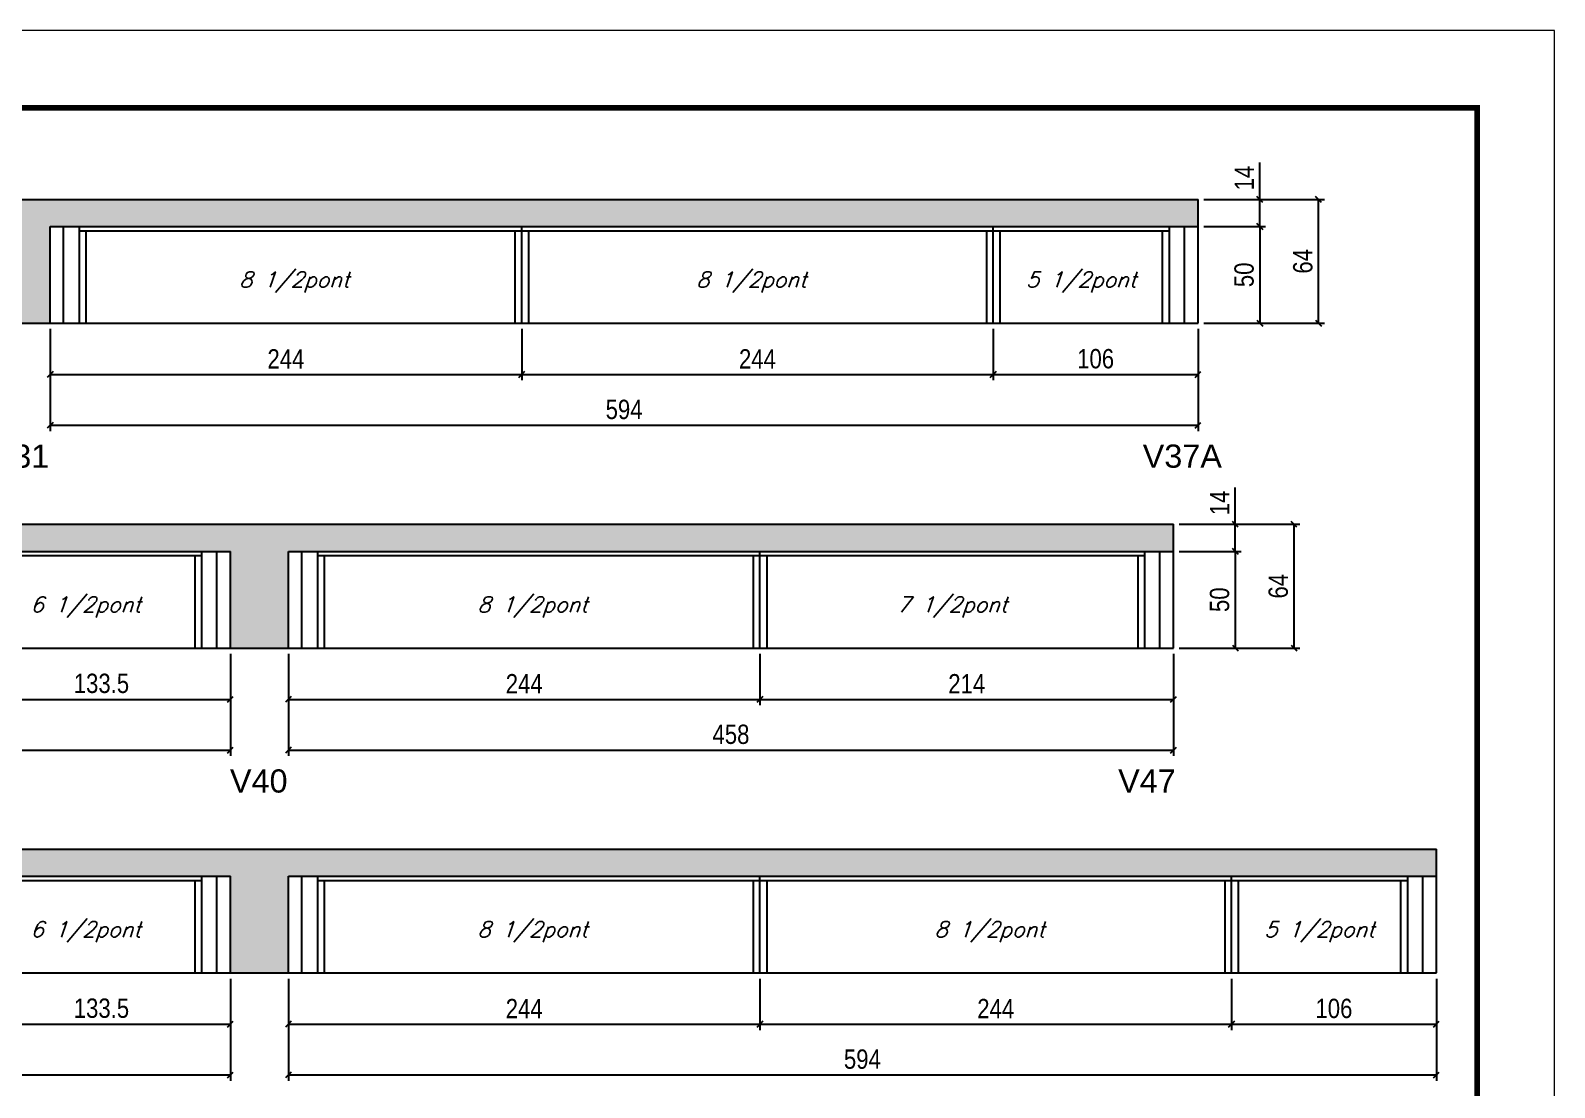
# Model space of a CAD drawing. Extents: x 0 to 6325, y 10169 to 19307.
# Drawn here: x 2281 to 3070, y 16415 to 16961 of the extents above; entities that cross this region are included whole.
import ezdxf

# ---------------------------------------------------------------- set-up
doc = ezdxf.new("R2010")
doc.units = 0
doc.linetypes.add('DASHED', pattern=[0.75, 0.5, -0.25])
for name, color, linetype in [('1', 1, 'Continuous'), ('5', 5, 'Continuous'), ('COTA', 241, 'Continuous'), ('Painéis', 200, 'Continuous'), ('SARR_2.2x7', 40, 'Continuous'), ('SARR_3.5x7', 81, 'Continuous'), ('texto', 7, 'Continuous')]:
    doc.layers.add(name, color=color, linetype=linetype)
doc.layers.add('Folhas', color=255, linetype='Continuous', lineweight=9)
doc.layers.add('SARRAFO DE PRESSAO', color=251, linetype='DASHED', lineweight=9)
doc.styles.add('COTA TECNICA', font='techl___.ttf', dxfattribs={"height": 10})
doc.styles.add('Romans', font='romans.shx')
doc.styles.get("Standard").update_dxf_attribs({"font": 'arial.ttf'})
doc.dimstyles.new('PAINEL', dxfattribs={"dimtxt": 10, "dimasz": 3, "dimexe": 3, "dimexo": 3, "dimgap": 3, "dimtad": 1, "dimdec": 1, "dimzin": 12, "dimdsep": 46, "dimtxsty": 'COTA TECNICA', "dimblk1": 'OBLIQUE', "dimblk2": 'OBLIQUE', "dimsah": 1, "dimcen": 0.9, "dimclrd": 4, "dimclre": 4, "dimclrt": 240, "dimadec": 1, "dimazin": 3, "dimtfac": 1, "dimtdec": 1, "dimtmove": 0, "dimatfit": 3, "dimfxl": 1, "dimtolj": 1, "dimtzin": 12, "dimarcsym": 0})

# ---------------------------------------------------------------- blocks, each defined once
blk = doc.blocks.new('9999999999')
at = {"layer": 'Folhas'}
blk.add_lwpolyline([(98138.98, 34190.21), (99623.98, 34190.21), (99623.98, 35240.21), (98138.98, 35240.21)], close=True, dxfattribs=at)
at = {"layer": 'Folhas', "color": 30, "const_width": 3}
blk.add_lwpolyline([(98213.98, 34230.21), (99583.98, 34230.21), (99583.98, 35200.21), (98213.98, 35200.21)], close=True, dxfattribs=at)
blk = doc.blocks.new('_Oblique')
at = {"layer": '1', "color": 0, "lineweight": -2}
blk.add_line((-0.5, -0.5), (0.5, 0.5), dxfattribs=at)
blk = doc.blocks.new('*D167')
at = {"layer": 'COTA', "color": 4, "linetype": 'ByBlock', "lineweight": -2, "transparency": 16777216}
for p, q in [((2129.35, 16807.03), (2129.35, 16780.49)), ((2261.55, 16807.03), (2261.55, 16780.49)), ((2129.35, 16783.49), (2261.55, 16783.49))]:
    blk.add_line(p, q, dxfattribs=at)
at = {"layer": 'Defpoints', "color": 0, "linetype": 'ByBlock', "transparency": 16777216}
for p in [(2129.35, 16810.03), (2261.55, 16810.03), (2261.55, 16783.49)]:
    blk.add_point(p, dxfattribs=at)
at = {"layer": 'COTA', "color": 4, "linetype": 'ByBlock', "lineweight": -2, "transparency": 16777216, "xscale": 3, "yscale": 3, "zscale": 3, "rotation": 180}
blk.add_blockref('_Oblique', (2129.35, 16783.49), dxfattribs=at)
at = {"layer": 'COTA', "color": 4, "linetype": 'ByBlock', "lineweight": -2, "transparency": 16777216, "xscale": 3, "yscale": 3, "zscale": 3}
blk.add_blockref('_Oblique', (2261.55, 16783.49), dxfattribs=at)
at = {"layer": 'COTA', "color": 240, "linetype": 'ByBlock', "transparency": 16777216, "insert": (2195.45, 16791.7), "char_height": 10, "width": 210.731, "attachment_point": 5, "style": 'COTA TECNICA'}
blk.add_mtext('\\A1;132.2', dxfattribs=at)
blk = doc.blocks.new('*D168')
at = {"layer": 'COTA', "color": 4, "linetype": 'ByBlock', "lineweight": -2, "transparency": 16777216}
for p, q in [((2291.55, 16807.03), (2291.55, 16780.49)), ((2535.55, 16807.03), (2535.55, 16780.49)), ((2291.55, 16783.49), (2535.55, 16783.49))]:
    blk.add_line(p, q, dxfattribs=at)
at = {"layer": 'Defpoints', "color": 0, "linetype": 'ByBlock', "transparency": 16777216}
for p in [(2291.55, 16810.03), (2535.55, 16810.03), (2535.55, 16783.49)]:
    blk.add_point(p, dxfattribs=at)
at = {"layer": 'COTA', "color": 4, "linetype": 'ByBlock', "lineweight": -2, "transparency": 16777216, "xscale": 3, "yscale": 3, "zscale": 3, "rotation": 180}
blk.add_blockref('_Oblique', (2291.55, 16783.49), dxfattribs=at)
at = {"layer": 'COTA', "color": 4, "linetype": 'ByBlock', "lineweight": -2, "transparency": 16777216, "xscale": 3, "yscale": 3, "zscale": 3}
blk.add_blockref('_Oblique', (2535.55, 16783.49), dxfattribs=at)
at = {"layer": 'COTA', "color": 240, "linetype": 'ByBlock', "transparency": 16777216, "insert": (2413.55, 16791.56), "char_height": 10, "attachment_point": 5, "style": 'COTA TECNICA'}
blk.add_mtext('\\A1;244', dxfattribs=at)
blk = doc.blocks.new('*D169')
at = {"layer": 'COTA', "color": 4, "linetype": 'ByBlock', "lineweight": -2, "transparency": 16777216}
for p, q in [((2535.55, 16807.03), (2535.55, 16780.49)), ((2779.55, 16807.03), (2779.55, 16780.49)), ((2535.55, 16783.49), (2779.55, 16783.49))]:
    blk.add_line(p, q, dxfattribs=at)
at = {"layer": 'Defpoints', "color": 0, "linetype": 'ByBlock', "transparency": 16777216}
for p in [(2535.55, 16810.03), (2779.55, 16810.03), (2779.55, 16783.49)]:
    blk.add_point(p, dxfattribs=at)
at = {"layer": 'COTA', "color": 4, "linetype": 'ByBlock', "lineweight": -2, "transparency": 16777216, "xscale": 3, "yscale": 3, "zscale": 3, "rotation": 180}
blk.add_blockref('_Oblique', (2535.55, 16783.49), dxfattribs=at)
at = {"layer": 'COTA', "color": 4, "linetype": 'ByBlock', "lineweight": -2, "transparency": 16777216, "xscale": 3, "yscale": 3, "zscale": 3}
blk.add_blockref('_Oblique', (2779.55, 16783.49), dxfattribs=at)
at = {"layer": 'COTA', "color": 240, "linetype": 'ByBlock', "transparency": 16777216, "insert": (2657.55, 16791.56), "char_height": 10, "width": 210.731, "attachment_point": 5, "style": 'COTA TECNICA'}
blk.add_mtext('\\A1;244', dxfattribs=at)
blk = doc.blocks.new('*D546')
at = {"layer": 'COTA', "color": 4, "linetype": 'ByBlock', "lineweight": -2, "transparency": 16777216}
for p, q in [((2291.55, 16807.03), (2291.55, 16754.22)), ((2885.55, 16807.03), (2885.55, 16754.22)), ((2291.55, 16757.22), (2885.55, 16757.22))]:
    blk.add_line(p, q, dxfattribs=at)
at = {"layer": 'Defpoints', "color": 0, "linetype": 'ByBlock', "transparency": 16777216}
for p in [(2291.55, 16810.03), (2885.55, 16810.03), (2885.55, 16757.22)]:
    blk.add_point(p, dxfattribs=at)
at = {"layer": 'COTA', "color": 4, "linetype": 'ByBlock', "lineweight": -2, "transparency": 16777216, "xscale": 3, "yscale": 3, "zscale": 3, "rotation": 180}
blk.add_blockref('_Oblique', (2291.55, 16757.22), dxfattribs=at)
at = {"layer": 'COTA', "color": 4, "linetype": 'ByBlock', "lineweight": -2, "transparency": 16777216, "xscale": 3, "yscale": 3, "zscale": 3}
blk.add_blockref('_Oblique', (2885.55, 16757.22), dxfattribs=at)
at = {"layer": 'COTA', "color": 240, "linetype": 'ByBlock', "transparency": 16777216, "insert": (2588.55, 16765.36), "char_height": 10, "attachment_point": 5, "style": 'COTA TECNICA'}
blk.add_mtext('\\A1;594', dxfattribs=at)
blk = doc.blocks.new('*D547')
at = {"layer": 'COTA', "color": 4, "lineweight": -2, "transparency": 16777216}
for p, q in [((2779.55, 16807.03), (2779.55, 16780.49)), ((2885.55, 16807.03), (2885.55, 16780.49)), ((2779.55, 16783.49), (2885.55, 16783.49))]:
    blk.add_line(p, q, dxfattribs=at)
at = {"layer": 'Defpoints', "color": 0, "transparency": 16777216}
for p in [(2779.55, 16810.03), (2885.55, 16810.03), (2885.55, 16783.49)]:
    blk.add_point(p, dxfattribs=at)
at = {"layer": 'COTA', "color": 4, "lineweight": -2, "transparency": 16777216, "xscale": 3, "yscale": 3, "zscale": 3, "rotation": 180}
blk.add_blockref('_Oblique', (2779.55, 16783.49), dxfattribs=at)
at = {"layer": 'COTA', "color": 4, "lineweight": -2, "transparency": 16777216, "xscale": 3, "yscale": 3, "zscale": 3}
blk.add_blockref('_Oblique', (2885.55, 16783.49), dxfattribs=at)
at = {"layer": 'COTA', "color": 240, "transparency": 16777216, "insert": (2832.55, 16791.59), "char_height": 10, "attachment_point": 5, "style": 'COTA TECNICA'}
blk.add_mtext('\\A1;106', dxfattribs=at)
blk = doc.blocks.new('*D171')
at = {"layer": 'COTA', "color": 4, "linetype": 'ByBlock', "lineweight": -2, "transparency": 16777216}
for p, q in [((2251.35, 16638.98), (2251.35, 16612.44)), ((2384.85, 16638.98), (2384.85, 16612.44)), ((2251.35, 16615.44), (2384.85, 16615.44))]:
    blk.add_line(p, q, dxfattribs=at)
at = {"layer": 'Defpoints', "color": 0, "linetype": 'ByBlock', "transparency": 16777216}
for p in [(2251.35, 16641.98), (2384.85, 16641.98), (2384.85, 16615.44)]:
    blk.add_point(p, dxfattribs=at)
at = {"layer": 'COTA', "color": 4, "linetype": 'ByBlock', "lineweight": -2, "transparency": 16777216, "xscale": 3, "yscale": 3, "zscale": 3, "rotation": 180}
blk.add_blockref('_Oblique', (2251.35, 16615.44), dxfattribs=at)
at = {"layer": 'COTA', "color": 4, "linetype": 'ByBlock', "lineweight": -2, "transparency": 16777216, "xscale": 3, "yscale": 3, "zscale": 3}
blk.add_blockref('_Oblique', (2384.85, 16615.44), dxfattribs=at)
at = {"layer": 'COTA', "color": 240, "linetype": 'ByBlock', "transparency": 16777216, "insert": (2318.1, 16623.66), "char_height": 10, "width": 210.731, "attachment_point": 5, "style": 'COTA TECNICA'}
blk.add_mtext('\\A1;133.5', dxfattribs=at)
blk = doc.blocks.new('*D548')
at = {"layer": 'COTA', "color": 4, "linetype": 'ByBlock', "lineweight": -2, "transparency": 16777216}
for p, q in [((2007.35, 16638.98), (2007.35, 16586.18)), ((2384.85, 16638.98), (2384.85, 16586.18)), ((2007.35, 16589.18), (2384.85, 16589.18))]:
    blk.add_line(p, q, dxfattribs=at)
at = {"layer": 'Defpoints', "color": 0, "linetype": 'ByBlock', "transparency": 16777216}
for p in [(2007.35, 16641.98), (2384.85, 16641.98), (2384.85, 16589.18)]:
    blk.add_point(p, dxfattribs=at)
at = {"layer": 'COTA', "color": 4, "linetype": 'ByBlock', "lineweight": -2, "transparency": 16777216, "xscale": 3, "yscale": 3, "zscale": 3, "rotation": 180}
blk.add_blockref('_Oblique', (2007.35, 16589.18), dxfattribs=at)
at = {"layer": 'COTA', "color": 4, "linetype": 'ByBlock', "lineweight": -2, "transparency": 16777216, "xscale": 3, "yscale": 3, "zscale": 3}
blk.add_blockref('_Oblique', (2384.85, 16589.18), dxfattribs=at)
at = {"layer": 'COTA', "color": 240, "linetype": 'ByBlock', "transparency": 16777216, "insert": (2196.1, 16597.4), "char_height": 10, "attachment_point": 5, "style": 'COTA TECNICA'}
blk.add_mtext('\\A1;377.5', dxfattribs=at)
blk = doc.blocks.new('*D172')
at = {"layer": 'COTA', "color": 4, "linetype": 'ByBlock', "lineweight": -2, "transparency": 16777216}
for p, q in [((2414.85, 16638.98), (2414.85, 16612.44)), ((2658.85, 16638.98), (2658.85, 16612.44)), ((2414.85, 16615.44), (2658.85, 16615.44))]:
    blk.add_line(p, q, dxfattribs=at)
at = {"layer": 'Defpoints', "color": 0, "linetype": 'ByBlock', "transparency": 16777216}
for p in [(2414.85, 16641.98), (2658.85, 16641.98), (2658.85, 16615.44)]:
    blk.add_point(p, dxfattribs=at)
at = {"layer": 'COTA', "color": 4, "linetype": 'ByBlock', "lineweight": -2, "transparency": 16777216, "xscale": 3, "yscale": 3, "zscale": 3, "rotation": 180}
blk.add_blockref('_Oblique', (2414.85, 16615.44), dxfattribs=at)
at = {"layer": 'COTA', "color": 4, "linetype": 'ByBlock', "lineweight": -2, "transparency": 16777216, "xscale": 3, "yscale": 3, "zscale": 3}
blk.add_blockref('_Oblique', (2658.85, 16615.44), dxfattribs=at)
at = {"layer": 'COTA', "color": 240, "linetype": 'ByBlock', "transparency": 16777216, "insert": (2536.85, 16623.52), "char_height": 10, "attachment_point": 5, "style": 'COTA TECNICA'}
blk.add_mtext('\\A1;244', dxfattribs=at)
blk = doc.blocks.new('*D173')
at = {"layer": 'COTA', "color": 4, "linetype": 'ByBlock', "lineweight": -2, "transparency": 16777216}
for p, q in [((2658.85, 16638.98), (2658.85, 16612.44)), ((2872.85, 16638.98), (2872.85, 16612.44)), ((2658.85, 16615.44), (2872.85, 16615.44))]:
    blk.add_line(p, q, dxfattribs=at)
at = {"layer": 'Defpoints', "color": 0, "linetype": 'ByBlock', "transparency": 16777216}
for p in [(2658.85, 16641.98), (2872.85, 16641.98), (2872.85, 16615.44)]:
    blk.add_point(p, dxfattribs=at)
at = {"layer": 'COTA', "color": 4, "linetype": 'ByBlock', "lineweight": -2, "transparency": 16777216, "xscale": 3, "yscale": 3, "zscale": 3, "rotation": 180}
blk.add_blockref('_Oblique', (2658.85, 16615.44), dxfattribs=at)
at = {"layer": 'COTA', "color": 4, "linetype": 'ByBlock', "lineweight": -2, "transparency": 16777216, "xscale": 3, "yscale": 3, "zscale": 3}
blk.add_blockref('_Oblique', (2872.85, 16615.44), dxfattribs=at)
at = {"layer": 'COTA', "color": 240, "linetype": 'ByBlock', "transparency": 16777216, "insert": (2765.85, 16623.52), "char_height": 10, "width": 210.731, "attachment_point": 5, "style": 'COTA TECNICA'}
blk.add_mtext('\\A1;214', dxfattribs=at)
blk = doc.blocks.new('*D549')
at = {"layer": 'COTA', "color": 4, "linetype": 'ByBlock', "lineweight": -2, "transparency": 16777216}
for p, q in [((2414.85, 16638.98), (2414.85, 16586.18)), ((2872.85, 16638.98), (2872.85, 16586.18)), ((2414.85, 16589.18), (2872.85, 16589.18))]:
    blk.add_line(p, q, dxfattribs=at)
at = {"layer": 'Defpoints', "color": 0, "linetype": 'ByBlock', "transparency": 16777216}
for p in [(2414.85, 16641.98), (2872.85, 16641.98), (2872.85, 16589.18)]:
    blk.add_point(p, dxfattribs=at)
at = {"layer": 'COTA', "color": 4, "linetype": 'ByBlock', "lineweight": -2, "transparency": 16777216, "xscale": 3, "yscale": 3, "zscale": 3, "rotation": 180}
blk.add_blockref('_Oblique', (2414.85, 16589.18), dxfattribs=at)
at = {"layer": 'COTA', "color": 4, "linetype": 'ByBlock', "lineweight": -2, "transparency": 16777216, "xscale": 3, "yscale": 3, "zscale": 3}
blk.add_blockref('_Oblique', (2872.85, 16589.18), dxfattribs=at)
at = {"layer": 'COTA', "color": 240, "linetype": 'ByBlock', "transparency": 16777216, "insert": (2643.85, 16597.31), "char_height": 10, "attachment_point": 5, "style": 'COTA TECNICA'}
blk.add_mtext('\\A1;458', dxfattribs=at)
blk = doc.blocks.new('*D175')
at = {"layer": 'COTA', "color": 4, "linetype": 'ByBlock', "lineweight": -2, "transparency": 16777216}
for p, q in [((2251.35, 16470.94), (2251.35, 16444.4)), ((2384.85, 16470.94), (2384.85, 16444.4)), ((2251.35, 16447.4), (2384.85, 16447.4))]:
    blk.add_line(p, q, dxfattribs=at)
at = {"layer": 'Defpoints', "color": 0, "linetype": 'ByBlock', "transparency": 16777216}
for p in [(2251.35, 16473.94), (2384.85, 16473.94), (2384.85, 16447.4)]:
    blk.add_point(p, dxfattribs=at)
at = {"layer": 'COTA', "color": 4, "linetype": 'ByBlock', "lineweight": -2, "transparency": 16777216, "xscale": 3, "yscale": 3, "zscale": 3, "rotation": 180}
blk.add_blockref('_Oblique', (2251.35, 16447.4), dxfattribs=at)
at = {"layer": 'COTA', "color": 4, "linetype": 'ByBlock', "lineweight": -2, "transparency": 16777216, "xscale": 3, "yscale": 3, "zscale": 3}
blk.add_blockref('_Oblique', (2384.85, 16447.4), dxfattribs=at)
at = {"layer": 'COTA', "color": 240, "linetype": 'ByBlock', "transparency": 16777216, "insert": (2318.1, 16455.62), "char_height": 10, "width": 210.731, "attachment_point": 5, "style": 'COTA TECNICA'}
blk.add_mtext('\\A1;133.5', dxfattribs=at)
blk = doc.blocks.new('*D550')
at = {"layer": 'COTA', "color": 4, "linetype": 'ByBlock', "lineweight": -2, "transparency": 16777216}
for p, q in [((2007.35, 16470.94), (2007.35, 16418.14)), ((2384.85, 16470.94), (2384.85, 16418.14)), ((2007.35, 16421.14), (2384.85, 16421.14))]:
    blk.add_line(p, q, dxfattribs=at)
at = {"layer": 'Defpoints', "color": 0, "linetype": 'ByBlock', "transparency": 16777216}
for p in [(2007.35, 16473.94), (2384.85, 16473.94), (2384.85, 16421.14)]:
    blk.add_point(p, dxfattribs=at)
at = {"layer": 'COTA', "color": 4, "linetype": 'ByBlock', "lineweight": -2, "transparency": 16777216, "xscale": 3, "yscale": 3, "zscale": 3, "rotation": 180}
blk.add_blockref('_Oblique', (2007.35, 16421.14), dxfattribs=at)
at = {"layer": 'COTA', "color": 4, "linetype": 'ByBlock', "lineweight": -2, "transparency": 16777216, "xscale": 3, "yscale": 3, "zscale": 3}
blk.add_blockref('_Oblique', (2384.85, 16421.14), dxfattribs=at)
at = {"layer": 'COTA', "color": 240, "linetype": 'ByBlock', "transparency": 16777216, "insert": (2196.1, 16429.36), "char_height": 10, "attachment_point": 5, "style": 'COTA TECNICA'}
blk.add_mtext('\\A1;377.5', dxfattribs=at)
blk = doc.blocks.new('*D206')
at = {"layer": 'COTA', "color": 4, "linetype": 'ByBlock', "lineweight": -2, "transparency": 16777216}
for p, q in [((2414.85, 16470.94), (2414.85, 16444.4)), ((2658.85, 16470.94), (2658.85, 16444.4)), ((2414.85, 16447.4), (2658.85, 16447.4))]:
    blk.add_line(p, q, dxfattribs=at)
at = {"layer": 'Defpoints', "color": 0, "linetype": 'ByBlock', "transparency": 16777216}
for p in [(2414.85, 16473.94), (2658.85, 16473.94), (2658.85, 16447.4)]:
    blk.add_point(p, dxfattribs=at)
at = {"layer": 'COTA', "color": 4, "linetype": 'ByBlock', "lineweight": -2, "transparency": 16777216, "xscale": 3, "yscale": 3, "zscale": 3, "rotation": 180}
blk.add_blockref('_Oblique', (2414.85, 16447.4), dxfattribs=at)
at = {"layer": 'COTA', "color": 4, "linetype": 'ByBlock', "lineweight": -2, "transparency": 16777216, "xscale": 3, "yscale": 3, "zscale": 3}
blk.add_blockref('_Oblique', (2658.85, 16447.4), dxfattribs=at)
at = {"layer": 'COTA', "color": 240, "linetype": 'ByBlock', "transparency": 16777216, "insert": (2536.85, 16455.48), "char_height": 10, "attachment_point": 5, "style": 'COTA TECNICA'}
blk.add_mtext('\\A1;244', dxfattribs=at)
blk = doc.blocks.new('*D207')
at = {"layer": 'COTA', "color": 4, "linetype": 'ByBlock', "lineweight": -2, "transparency": 16777216}
for p, q in [((2658.85, 16470.94), (2658.85, 16444.4)), ((2902.85, 16470.94), (2902.85, 16444.4)), ((2658.85, 16447.4), (2902.85, 16447.4))]:
    blk.add_line(p, q, dxfattribs=at)
at = {"layer": 'Defpoints', "color": 0, "linetype": 'ByBlock', "transparency": 16777216}
for p in [(2658.85, 16473.94), (2902.85, 16473.94), (2902.85, 16447.4)]:
    blk.add_point(p, dxfattribs=at)
at = {"layer": 'COTA', "color": 4, "linetype": 'ByBlock', "lineweight": -2, "transparency": 16777216, "xscale": 3, "yscale": 3, "zscale": 3, "rotation": 180}
blk.add_blockref('_Oblique', (2658.85, 16447.4), dxfattribs=at)
at = {"layer": 'COTA', "color": 4, "linetype": 'ByBlock', "lineweight": -2, "transparency": 16777216, "xscale": 3, "yscale": 3, "zscale": 3}
blk.add_blockref('_Oblique', (2902.85, 16447.4), dxfattribs=at)
at = {"layer": 'COTA', "color": 240, "linetype": 'ByBlock', "transparency": 16777216, "insert": (2780.85, 16455.48), "char_height": 10, "width": 210.731, "attachment_point": 5, "style": 'COTA TECNICA'}
blk.add_mtext('\\A1;244', dxfattribs=at)
blk = doc.blocks.new('*D583')
at = {"layer": 'COTA', "color": 4, "linetype": 'ByBlock', "lineweight": -2, "transparency": 16777216}
for p, q in [((2414.85, 16470.94), (2414.85, 16418.14)), ((3008.85, 16470.94), (3008.85, 16418.14)), ((2414.85, 16421.14), (3008.85, 16421.14))]:
    blk.add_line(p, q, dxfattribs=at)
at = {"layer": 'Defpoints', "color": 0, "linetype": 'ByBlock', "transparency": 16777216}
for p in [(2414.85, 16473.94), (3008.85, 16473.94), (3008.85, 16421.14)]:
    blk.add_point(p, dxfattribs=at)
at = {"layer": 'COTA', "color": 4, "linetype": 'ByBlock', "lineweight": -2, "transparency": 16777216, "xscale": 3, "yscale": 3, "zscale": 3, "rotation": 180}
blk.add_blockref('_Oblique', (2414.85, 16421.14), dxfattribs=at)
at = {"layer": 'COTA', "color": 4, "linetype": 'ByBlock', "lineweight": -2, "transparency": 16777216, "xscale": 3, "yscale": 3, "zscale": 3}
blk.add_blockref('_Oblique', (3008.85, 16421.14), dxfattribs=at)
at = {"layer": 'COTA', "color": 240, "linetype": 'ByBlock', "transparency": 16777216, "insert": (2711.85, 16429.28), "char_height": 10, "attachment_point": 5, "style": 'COTA TECNICA'}
blk.add_mtext('\\A1;594', dxfattribs=at)
blk = doc.blocks.new('*D584')
at = {"layer": 'COTA', "color": 4, "lineweight": -2, "transparency": 16777216}
for p, q in [((2902.85, 16470.94), (2902.85, 16444.4)), ((3008.85, 16470.94), (3008.85, 16444.4)), ((2902.85, 16447.4), (3008.85, 16447.4))]:
    blk.add_line(p, q, dxfattribs=at)
at = {"layer": 'Defpoints', "color": 0, "transparency": 16777216}
for p in [(2902.85, 16473.94), (3008.85, 16473.94), (3008.85, 16447.4)]:
    blk.add_point(p, dxfattribs=at)
at = {"layer": 'COTA', "color": 4, "lineweight": -2, "transparency": 16777216, "xscale": 3, "yscale": 3, "zscale": 3, "rotation": 180}
blk.add_blockref('_Oblique', (2902.85, 16447.4), dxfattribs=at)
at = {"layer": 'COTA', "color": 4, "lineweight": -2, "transparency": 16777216, "xscale": 3, "yscale": 3, "zscale": 3}
blk.add_blockref('_Oblique', (3008.85, 16447.4), dxfattribs=at)
at = {"layer": 'COTA', "color": 240, "transparency": 16777216, "insert": (2955.85, 16455.5), "char_height": 10, "attachment_point": 5, "style": 'COTA TECNICA'}
blk.add_mtext('\\A1;106', dxfattribs=at)
blk = doc.blocks.new('*D578')
at = {"layer": 'COTA', "color": 4, "lineweight": -2, "transparency": 16777216}
for p, q in [((2888.55, 16860.03), (2920.52, 16860.03)), ((2917.52, 16860.03), (2917.52, 16810.03)), ((2888.55, 16810.03), (2920.52, 16810.03))]:
    blk.add_line(p, q, dxfattribs=at)
at = {"layer": 'Defpoints', "color": 0, "transparency": 16777216}
for p in [(2885.55, 16860.03), (2885.55, 16810.03), (2917.52, 16810.03)]:
    blk.add_point(p, dxfattribs=at)
at = {"layer": 'COTA', "color": 4, "lineweight": -2, "transparency": 16777216, "xscale": 3, "yscale": 3, "zscale": 3}
for p, rotation in [((2917.52, 16860.03), 90), ((2917.52, 16810.03), 270)]:
    blk.add_blockref('_Oblique', p, dxfattribs=dict(at, rotation=rotation))
at = {"layer": 'COTA', "color": 240, "transparency": 16777216, "insert": (2909.41, 16835.03), "char_height": 10, "attachment_point": 5, "rotation": 90, "style": 'COTA TECNICA'}
blk.add_mtext('\\A1;50', dxfattribs=at)
blk = doc.blocks.new('*D579')
at = {"layer": 'COTA', "color": 4, "lineweight": -2, "transparency": 16777216}
for p, q in [((2917.52, 16874.03), (2917.52, 16893.14)), ((2888.55, 16874.03), (2920.52, 16874.03)), ((2917.52, 16860.03), (2917.52, 16874.03)), ((2888.55, 16860.03), (2920.52, 16860.03))]:
    blk.add_line(p, q, dxfattribs=at)
at = {"layer": 'Defpoints', "color": 0, "transparency": 16777216}
for p in [(2885.55, 16874.03), (2917.52, 16874.03), (2885.55, 16860.03)]:
    blk.add_point(p, dxfattribs=at)
at = {"layer": 'COTA', "color": 4, "lineweight": -2, "transparency": 16777216, "xscale": 3, "yscale": 3, "zscale": 3}
for p, rotation in [((2917.52, 16874.03), 90), ((2917.52, 16860.03), 270)]:
    blk.add_blockref('_Oblique', p, dxfattribs=dict(at, rotation=rotation))
at = {"layer": 'COTA', "color": 240, "transparency": 16777216, "insert": (2909.45, 16885.08), "char_height": 10, "attachment_point": 5, "rotation": 90, "style": 'COTA TECNICA'}
blk.add_mtext('\\A1;14', dxfattribs=at)
blk = doc.blocks.new('*D580')
at = {"layer": 'COTA', "color": 4, "lineweight": -2, "transparency": 16777216}
for p, q in [((2888.55, 16874.03), (2950.9, 16874.03)), ((2947.9, 16810.03), (2947.9, 16874.03)), ((2888.55, 16810.03), (2950.9, 16810.03))]:
    blk.add_line(p, q, dxfattribs=at)
at = {"layer": 'Defpoints', "color": 0, "transparency": 16777216}
for p in [(2885.55, 16874.03), (2947.9, 16874.03), (2885.55, 16810.03)]:
    blk.add_point(p, dxfattribs=at)
at = {"layer": 'COTA', "color": 4, "lineweight": -2, "transparency": 16777216, "xscale": 3, "yscale": 3, "zscale": 3}
for p, rotation in [((2947.9, 16874.03), 90), ((2947.9, 16810.03), 270)]:
    blk.add_blockref('_Oblique', p, dxfattribs=dict(at, rotation=rotation))
at = {"layer": 'COTA', "color": 240, "transparency": 16777216, "insert": (2939.8, 16842.03), "char_height": 10, "attachment_point": 5, "rotation": 90, "style": 'COTA TECNICA'}
blk.add_mtext('\\A1;64', dxfattribs=at)
blk = doc.blocks.new('*D199')
at = {"layer": 'COTA', "color": 4, "lineweight": -2, "transparency": 16777216}
for p, q in [((2875.85, 16691.98), (2907.82, 16691.98)), ((2904.82, 16691.98), (2904.82, 16641.98)), ((2875.85, 16641.98), (2907.82, 16641.98))]:
    blk.add_line(p, q, dxfattribs=at)
at = {"layer": 'Defpoints', "color": 0, "transparency": 16777216}
for p in [(2872.85, 16691.98), (2872.85, 16641.98), (2904.82, 16641.98)]:
    blk.add_point(p, dxfattribs=at)
at = {"layer": 'COTA', "color": 4, "lineweight": -2, "transparency": 16777216, "xscale": 3, "yscale": 3, "zscale": 3}
for p, rotation in [((2904.82, 16691.98), 90), ((2904.82, 16641.98), 270)]:
    blk.add_blockref('_Oblique', p, dxfattribs=dict(at, rotation=rotation))
at = {"layer": 'COTA', "color": 240, "transparency": 16777216, "insert": (2896.71, 16666.98), "char_height": 10, "attachment_point": 5, "rotation": 90, "style": 'COTA TECNICA'}
blk.add_mtext('\\A1;50', dxfattribs=at)
blk = doc.blocks.new('*D200')
at = {"layer": 'COTA', "color": 4, "lineweight": -2, "transparency": 16777216}
for p, q in [((2904.82, 16705.98), (2904.82, 16725.1)), ((2875.85, 16705.98), (2907.82, 16705.98)), ((2904.82, 16691.98), (2904.82, 16705.98)), ((2875.85, 16691.98), (2907.82, 16691.98))]:
    blk.add_line(p, q, dxfattribs=at)
at = {"layer": 'Defpoints', "color": 0, "transparency": 16777216}
for p in [(2872.85, 16705.98), (2904.82, 16705.98), (2872.85, 16691.98)]:
    blk.add_point(p, dxfattribs=at)
at = {"layer": 'COTA', "color": 4, "lineweight": -2, "transparency": 16777216, "xscale": 3, "yscale": 3, "zscale": 3}
for p, rotation in [((2904.82, 16705.98), 90), ((2904.82, 16691.98), 270)]:
    blk.add_blockref('_Oblique', p, dxfattribs=dict(at, rotation=rotation))
at = {"layer": 'COTA', "color": 240, "transparency": 16777216, "insert": (2896.75, 16717.04), "char_height": 10, "attachment_point": 5, "rotation": 90, "style": 'COTA TECNICA'}
blk.add_mtext('\\A1;14', dxfattribs=at)
blk = doc.blocks.new('*D201')
at = {"layer": 'COTA', "color": 4, "lineweight": -2, "transparency": 16777216}
for p, q in [((2875.85, 16705.98), (2938.2, 16705.98)), ((2935.2, 16641.98), (2935.2, 16705.98)), ((2875.85, 16641.98), (2938.2, 16641.98))]:
    blk.add_line(p, q, dxfattribs=at)
at = {"layer": 'Defpoints', "color": 0, "transparency": 16777216}
for p in [(2872.85, 16705.98), (2935.2, 16705.98), (2872.85, 16641.98)]:
    blk.add_point(p, dxfattribs=at)
at = {"layer": 'COTA', "color": 4, "lineweight": -2, "transparency": 16777216, "xscale": 3, "yscale": 3, "zscale": 3}
for p, rotation in [((2935.2, 16705.98), 90), ((2935.2, 16641.98), 270)]:
    blk.add_blockref('_Oblique', p, dxfattribs=dict(at, rotation=rotation))
at = {"layer": 'COTA', "color": 240, "transparency": 16777216, "insert": (2927.1, 16673.98), "char_height": 10, "attachment_point": 5, "rotation": 90, "style": 'COTA TECNICA'}
blk.add_mtext('\\A1;64', dxfattribs=at)

msp = doc.modelspace()

# ---------------------------------------------------------------- hatches: boundary and pattern name
at = {"layer": 'COTA'}
h = msp.add_hatch(dxfattribs=at)
h.set_pattern_fill('AR-CONC', color=241, scale=0.03)
h.paths.add_polyline_path([(2291.55, 16860.03), (2885.55, 16860.03), (2885.55, 16874.03), (2007.35, 16874.03), (2007.35, 16860.03), (2261.55, 16860.03), (2261.55, 16810.03), (2291.55, 16810.03)])
h = msp.add_hatch(dxfattribs=at)
h.set_pattern_fill('AR-CONC', color=241, scale=0.03)
h.paths.add_polyline_path([(2414.85, 16691.98), (2872.85, 16691.98), (2872.85, 16705.98), (2007.35, 16705.98), (2007.35, 16691.98), (2384.85, 16691.98), (2384.85, 16641.98), (2414.85, 16641.98)])
h = msp.add_hatch(dxfattribs=at)
h.set_pattern_fill('AR-CONC', color=241, scale=0.03)
h.paths.add_polyline_path([(2414.85, 16523.94), (3008.85, 16523.94), (3008.85, 16537.94), (2007.35, 16537.94), (2007.35, 16523.94), (2384.85, 16523.94), (2384.85, 16473.94), (2414.85, 16473.94)])

# ---------------------------------------------------------------- linework, layer by layer
at = {"layer": 'COTA', "linetype": 'ByBlock'}
for p, q in [((2007.35, 16874.03), (2885.55, 16874.03)), ((2007.35, 16705.98), (2872.85, 16705.98)), ((2007.35, 16537.94), (3008.85, 16537.94))]:
    msp.add_line(p, q, dxfattribs=at)
at = {"layer": 'COTA'}
for p, q in [((2885.55, 16860.03), (2885.55, 16874.03)), ((2261.55, 16810.03), (2291.55, 16810.03)), ((2872.85, 16691.98), (2872.85, 16705.98)), ((2384.85, 16641.98), (2414.85, 16641.98)), ((3008.85, 16523.94), (3008.85, 16537.94)), ((2384.85, 16473.94), (2414.85, 16473.94))]:
    msp.add_line(p, q, dxfattribs=at)
at = {"layer": 'Painéis', "linetype": 'ByBlock'}
for p, q in [((2291.55, 16860.03), (2885.55, 16860.03)), ((2291.55, 16810.03), (2291.55, 16860.03)), ((2535.55, 16810.03), (2535.55, 16860.03)), ((2779.55, 16810.03), (2779.55, 16860.03)), ((2885.55, 16810.03), (2885.55, 16860.03)), ((2291.55, 16810.03), (2885.55, 16810.03)), ((2007.35, 16691.98), (2384.85, 16691.98)), ((2384.85, 16641.98), (2384.85, 16691.98)), ((2414.85, 16691.98), (2872.85, 16691.98)), ((2414.85, 16641.98), (2414.85, 16691.98)), ((2658.85, 16641.98), (2658.85, 16691.98)), ((2872.85, 16641.98), (2872.85, 16691.98)), ((2007.35, 16641.98), (2384.85, 16641.98)), ((2414.85, 16641.98), (2872.85, 16641.98)), ((2007.35, 16523.94), (2384.85, 16523.94)), ((2384.85, 16473.94), (2384.85, 16523.94)), ((2414.85, 16523.94), (3008.85, 16523.94)), ((2414.85, 16473.94), (2414.85, 16523.94)), ((2658.85, 16473.94), (2658.85, 16523.94)), ((2902.85, 16473.94), (2902.85, 16523.94)), ((3008.85, 16473.94), (3008.85, 16523.94)), ((2007.35, 16473.94), (2384.85, 16473.94)), ((2414.85, 16473.94), (3008.85, 16473.94))]:
    msp.add_line(p, q, dxfattribs=at)
at = {"layer": 'SARR_2.2x7', "linetype": 'Continuous'}
for p, q in [((2298.55, 16810.03), (2298.55, 16860.03)), ((2306.55, 16857.83), (2535.55, 16857.83)), ((2535.55, 16857.83), (2779.55, 16857.83)), ((2779.55, 16857.83), (2870.55, 16857.83)), ((2878.55, 16810.03), (2878.55, 16860.03)), ((2251.35, 16689.78), (2369.85, 16689.78)), ((2377.85, 16641.98), (2377.85, 16691.98)), ((2421.85, 16641.98), (2421.85, 16691.98)), ((2429.85, 16689.78), (2658.85, 16689.78)), ((2658.85, 16689.78), (2857.85, 16689.78)), ((2865.85, 16641.98), (2865.85, 16691.98)), ((2251.35, 16521.74), (2369.85, 16521.74)), ((2377.85, 16473.94), (2377.85, 16523.94)), ((2421.85, 16473.94), (2421.85, 16523.94)), ((2429.85, 16521.74), (2658.85, 16521.74)), ((2658.85, 16521.74), (2902.85, 16521.74)), ((2902.85, 16521.74), (2993.85, 16521.74)), ((3001.85, 16473.94), (3001.85, 16523.94))]:
    msp.add_line(p, q, dxfattribs=at)
at = {"layer": 'SARR_3.5x7'}
for p, q in [((2306.55, 16860.03), (2306.55, 16810.03)), ((2310.05, 16857.83), (2310.05, 16810.03)), ((2532.05, 16857.83), (2532.05, 16810.03)), ((2539.05, 16857.83), (2539.05, 16810.03)), ((2776.05, 16857.83), (2776.05, 16810.03)), ((2783.05, 16857.83), (2783.05, 16810.03)), ((2867.05, 16857.83), (2867.05, 16810.03)), ((2870.55, 16860.03), (2870.55, 16810.03)), ((2306.55, 16810.03), (2310.05, 16810.03)), ((2867.05, 16810.03), (2870.55, 16810.03)), ((2366.35, 16689.78), (2366.35, 16641.98)), ((2369.85, 16691.98), (2369.85, 16641.98)), ((2429.85, 16691.98), (2429.85, 16641.98)), ((2433.35, 16689.78), (2433.35, 16641.98)), ((2655.35, 16689.78), (2655.35, 16641.98)), ((2662.35, 16689.78), (2662.35, 16641.98)), ((2854.35, 16689.78), (2854.35, 16641.98)), ((2857.85, 16691.98), (2857.85, 16641.98)), ((2366.35, 16641.98), (2369.85, 16641.98)), ((2366.35, 16521.74), (2366.35, 16473.94)), ((2369.85, 16523.94), (2369.85, 16473.94)), ((2429.85, 16523.94), (2429.85, 16473.94)), ((2433.35, 16521.74), (2433.35, 16473.94)), ((2655.35, 16521.74), (2655.35, 16473.94)), ((2662.35, 16521.74), (2662.35, 16473.94)), ((2899.35, 16521.74), (2899.35, 16473.94)), ((2906.35, 16521.74), (2906.35, 16473.94)), ((2990.35, 16521.74), (2990.35, 16473.94)), ((2993.85, 16523.94), (2993.85, 16473.94)), ((2366.35, 16473.94), (2369.85, 16473.94)), ((2429.85, 16473.94), (2433.35, 16473.94)), ((2990.35, 16473.94), (2993.85, 16473.94))]:
    msp.add_line(p, q, dxfattribs=at)

# ---------------------------------------------------------------- block references
at = {"layer": 'SARRAFO DE PRESSAO', "color": 6, "linetype": 'ByBlock'}
msp.add_blockref('9999999999', (-96553.98, -18278.78), dxfattribs=at)

# ---------------------------------------------------------------- texts
at = {"layer": '5', "linetype": 'Continuous'}
for s, p in [('V31', (2261.29, 16735.26)), ('V37A', (2856.9, 16735.26)), ('V40', (2384.59, 16567.22)), ('V47', (2844.2, 16567.22))]:
    msp.add_text(s, height=12, rotation=0.00004, dxfattribs=at).set_placement(p)
at = {"layer": 'texto', "color": 2, "char_height": 8, "attachment_point": 5, "style": 'Romans'}
for s, insert in [('{\\Q19;\\C256;8 1/2pont}', (2417.9, 16831.25)), ('{\\Q19;\\C256;8 1/2pont}', (2654.4, 16831.25)), ('{\\Q19;\\C256;5 1/2pont}', (2825.05, 16831.25)), ('{\\Q19;\\C256;6 1/2pont}', (2309.95, 16663.2)), ('{\\Q19;\\C256;8 1/2pont}', (2541.2, 16663.2)), ('{\\Q19;\\C256;7 1/2pont}', (2758.35, 16663.2)), ('{\\Q19;\\C256;6 1/2pont}', (2309.95, 16495.16)), ('{\\Q19;\\C256;8 1/2pont}', (2541.2, 16495.16)), ('{\\Q19;\\C256;8 1/2pont}', (2777.7, 16495.16)), ('{\\Q19;\\C256;5 1/2pont}', (2948.35, 16495.16))]:
    msp.add_mtext(s, dxfattribs=dict(at, insert=insert))

# ---------------------------------------------------------------- dimensions: what is measured, and where the dimension line sits
at = {"layer": 'COTA'}
for base, p1, p2, picture, middle in [((2917.52, 16874.03), (2885.55, 16860.03), (2885.55, 16874.03), '*D579', (2909.45, 16885.08)), ((2947.9, 16874.03), (2885.55, 16810.03), (2885.55, 16874.03), '*D580', (2939.8, 16842.03)), ((2917.52, 16810.03), (2885.55, 16860.03), (2885.55, 16810.03), '*D578', (2909.41, 16835.03)), ((2904.82, 16705.98), (2872.85, 16691.98), (2872.85, 16705.98), '*D200', (2896.75, 16717.04)), ((2935.2, 16705.98), (2872.85, 16641.98), (2872.85, 16705.98), '*D201', (2927.1, 16673.98)), ((2904.82, 16641.98), (2872.85, 16691.98), (2872.85, 16641.98), '*D199', (2896.71, 16666.98))]:
    dim = msp.add_linear_dim(base=base, p1=p1, p2=p2, angle=90, dimstyle='PAINEL', dxfattribs=at)
    dim.commit()
    dim.dimension.update_dxf_attribs({"geometry": picture, "text_midpoint": middle})
at = {"layer": 'COTA', "linetype": 'ByBlock'}
for base, p1, p2, picture, middle in [((2261.55, 16783.49), (2129.35, 16810.03), (2261.55, 16810.03), '*D167', (2195.45, 16791.7)), ((2779.55, 16783.49), (2535.55, 16810.03), (2779.55, 16810.03), '*D169', (2657.55, 16791.56)), ((2384.85, 16615.44), (2251.35, 16641.98), (2384.85, 16641.98), '*D171', (2318.1, 16623.66)), ((2872.85, 16615.44), (2658.85, 16641.98), (2872.85, 16641.98), '*D173', (2765.85, 16623.52)), ((2384.85, 16447.4), (2251.35, 16473.94), (2384.85, 16473.94), '*D175', (2318.1, 16455.62)), ((2902.85, 16447.4), (2658.85, 16473.94), (2902.85, 16473.94), '*D207', (2780.85, 16455.48))]:
    dim = msp.add_linear_dim(base=base, p1=p1, p2=p2, dimstyle='PAINEL', override={"dimtmove": 1}, dxfattribs=at)
    dim.commit()
    dim.dimension.update_dxf_attribs({"geometry": picture, "text_midpoint": middle})
for base, p1, p2, picture, middle in [((2535.55, 16783.49), (2291.55, 16810.03), (2535.55, 16810.03), '*D168', (2413.55, 16791.56)), ((2885.55, 16757.22), (2291.55, 16810.03), (2885.55, 16810.03), '*D546', (2588.55, 16765.36)), ((2384.85, 16589.18), (2007.35, 16641.98), (2384.85, 16641.98), '*D548', (2196.1, 16597.4)), ((2658.85, 16615.44), (2414.85, 16641.98), (2658.85, 16641.98), '*D172', (2536.85, 16623.52)), ((2872.85, 16589.18), (2414.85, 16641.98), (2872.85, 16641.98), '*D549', (2643.85, 16597.31)), ((2384.85, 16421.14), (2007.35, 16473.94), (2384.85, 16473.94), '*D550', (2196.1, 16429.36)), ((2658.85, 16447.4), (2414.85, 16473.94), (2658.85, 16473.94), '*D206', (2536.85, 16455.48)), ((3008.85, 16421.14), (2414.85, 16473.94), (3008.85, 16473.94), '*D583', (2711.85, 16429.28))]:
    dim = msp.add_linear_dim(base=base, p1=p1, p2=p2, dimstyle='PAINEL', dxfattribs=at)
    dim.commit()
    dim.dimension.update_dxf_attribs({"geometry": picture, "text_midpoint": middle})
at = {"layer": 'COTA'}
for base, p1, p2, picture, middle in [((2885.55, 16783.49), (2779.55, 16810.03), (2885.55, 16810.03), '*D547', (2832.55, 16791.59)), ((3008.85, 16447.4), (2902.85, 16473.94), (3008.85, 16473.94), '*D584', (2955.85, 16455.5))]:
    dim = msp.add_linear_dim(base=base, p1=p1, p2=p2, dimstyle='PAINEL', dxfattribs=at)
    dim.commit()
    dim.dimension.update_dxf_attribs({"geometry": picture, "text_midpoint": middle})

doc.saveas('drawing.dxf')
